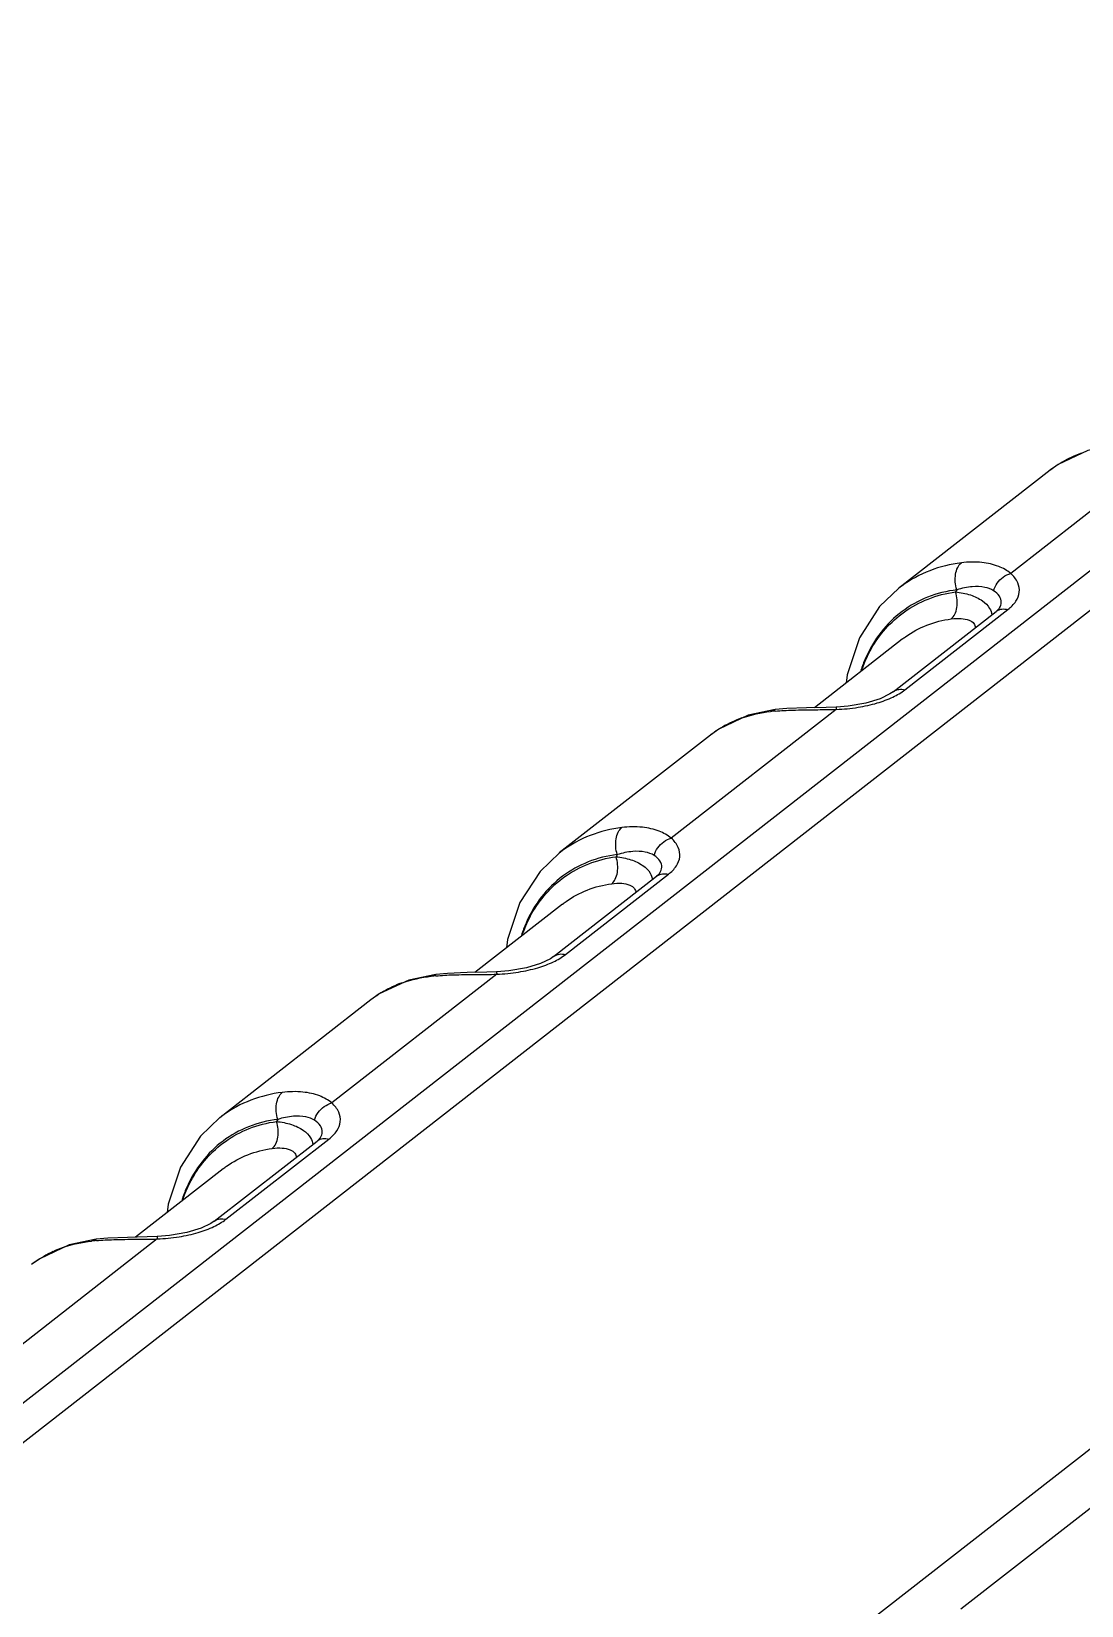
# Model space of a CAD drawing. Header units: inches. Extents: x 3700 to 4563, y 1353 to 2328.
# Drawn here: x 4314.38 to 4330.52, y 1490.43 to 1514.62 of the extents above; entities that cross this region are included whole.
import ezdxf

# ---------------------------------------------------------------- set-up
doc = ezdxf.new("R2010")
doc.units = ezdxf.units.IN
doc.header["$LTSCALE"] = 0.5
doc.layers.add('06___PRT_ALL_SURFS', color=7, linetype='Continuous')

msp = doc.modelspace()

# ---------------------------------------------------------------- linework, layer by layer
at = {"color": 7, "linetype": 'Continuous'}
for p, q in [((4341.277, 1514.622), (4306.233, 1487.299)), ((4341.314, 1514.04), (4306.827, 1487.151)), ((4319.35, 1484.036), (4354.393, 1511.359)), ((4331.965, 1508.272), (4329.428, 1506.295)), ((4330.031, 1507.879), (4327.707, 1506.067)), ((4327.802, 1504.506), (4329.384, 1505.74)), ((4329.201, 1505.709), (4329.202, 1505.709)), ((4327.619, 1504.475), (4327.619, 1504.475)), ((4326.746, 1504.204), (4324.21, 1502.226)), ((4325.808, 1504.201), (4325.737, 1504.172)), ((4325.808, 1504.201), (4325.808, 1504.201)), ((4324.812, 1503.81), (4322.489, 1501.998)), ((4322.584, 1500.438), (4324.166, 1501.672)), ((4323.983, 1501.641), (4323.983, 1501.641)), ((4322.4, 1500.407), (4322.401, 1500.407)), ((4321.528, 1500.135), (4318.992, 1498.157)), ((4320.59, 1500.133), (4320.519, 1500.103)), ((4320.59, 1500.133), (4320.59, 1500.133)), ((4319.594, 1499.741), (4317.271, 1497.93)), ((4317.365, 1496.369), (4318.948, 1497.603)), ((4318.765, 1497.572), (4318.765, 1497.572)), ((4317.182, 1496.338), (4317.183, 1496.338)), ((4316.31, 1496.067), (4313.773, 1494.089)), ((4315.372, 1496.064), (4315.301, 1496.035)), ((4315.372, 1496.064), (4315.372, 1496.064)), ((4328.662, 1490.385), (4331.198, 1492.363))]:
    msp.add_line(p, q, dxfattribs=at)
for centre, radius, start, end in [((4331.106, 1506.465), 1.778, 109.3926, 114.9003), ((4331.036, 1506.591), 1.634, 125.5262, 127.9755), ((4331.07, 1506.539), 1.695, 114.8621, 125.4621), ((4325.852, 1502.471), 1.695, 114.8621, 125.4621), ((4325.887, 1502.396), 1.778, 109.3926, 114.9003), ((4326.113, 1500.712), 3.481, 94.9949, 96.1873), ((4325.817, 1502.522), 1.634, 125.5262, 127.9755), ((4320.894, 1496.643), 3.481, 94.9949, 96.1873), ((4320.633, 1498.402), 1.695, 114.8621, 125.4621), ((4320.669, 1498.328), 1.778, 109.3926, 114.9003), ((4320.599, 1498.454), 1.634, 125.5262, 127.9755), ((4315.676, 1492.574), 3.481, 94.9949, 96.1873), ((4315.415, 1494.334), 1.695, 114.8621, 125.4621), ((4315.451, 1494.259), 1.778, 109.3926, 114.9003), ((4315.381, 1494.385), 1.634, 125.5262, 127.9755)]:
    msp.add_arc(centre, radius, start, end, dxfattribs=at)
for points, start_tangent, end_tangent in [([(4328.668, 1506.457), (4328.184, 1506.336), (4327.756, 1506.104), (4327.708, 1506.068)], (-0.992566, -0.121705), (-0.788791, -0.614662)), ([(4328.599, 1506.042), (4328.575, 1506.162), (4328.58, 1506.282), (4328.612, 1506.385), (4328.668, 1506.457)], (-0.307446, 0.951566), (0.782152, 0.623088)), ([(4329.428, 1506.294), (4329.242, 1506.401), (4328.985, 1506.461), (4328.668, 1506.457)], (-0.771689, 0.636), (-0.992563, -0.121736)), ([(4329.163, 1506.028), (4329.219, 1506.145), (4329.312, 1506.239), (4329.428, 1506.295)], (0.263123, 0.964762), (0.965851, 0.259097)), ([(4329.384, 1505.74), (4329.506, 1505.867), (4329.559, 1506.006), (4329.535, 1506.151), (4329.428, 1506.295)], (0.788699, 0.61478), (-0.732055, 0.681245)), ([(4329.202, 1505.709), (4329.212, 1505.717), (4329.291, 1505.746), (4329.384, 1505.74)], (0.787768, 0.615972), (0.970423, -0.241411)), ([(4327.617, 1504.395), (4327.802, 1504.506)], (0.902019, 0.431697), (0.788542, 0.61498)), ([(4327.619, 1504.475), (4327.63, 1504.483), (4327.709, 1504.512), (4327.802, 1504.506)], (0.786723, 0.617306), (0.970424, -0.241408)), ([(4326.748, 1504.24), (4326.746, 1504.204)], (-0.75244, 0.658661), (-0.010421, -0.999946)), ([(4326.746, 1504.204), (4327.081, 1504.237), (4327.375, 1504.303), (4327.617, 1504.395)], (0.999016, 0.044352), (0.902019, 0.431697)), ([(4325.297, 1504.073), (4325.737, 1504.172)], (0.943228, 0.332146), (0.994154, 0.10797)), ([(4325.809, 1504.179), (4326.078, 1504.194), (4326.419, 1504.2), (4326.746, 1504.204)], (0.996184, 0.087281), (0.99974, 0.02282)), ([(4323.449, 1502.388), (4322.965, 1502.268), (4322.538, 1502.035), (4322.49, 1501.999)], (-0.992566, -0.121705), (-0.788791, -0.614662)), ([(4323.38, 1501.974), (4323.357, 1502.094), (4323.362, 1502.214), (4323.394, 1502.317), (4323.449, 1502.388)], (-0.307446, 0.951566), (0.782152, 0.623088)), ([(4324.21, 1502.226), (4324.024, 1502.332), (4323.767, 1502.393), (4323.449, 1502.388)], (-0.771689, 0.636), (-0.992563, -0.121736)), ([(4323.945, 1501.96), (4324.001, 1502.077), (4324.094, 1502.171), (4324.21, 1502.226)], (0.263123, 0.964762), (0.965851, 0.259097)), ([(4324.166, 1501.672), (4324.288, 1501.799), (4324.341, 1501.938), (4324.317, 1502.083), (4324.21, 1502.226)], (0.788699, 0.61478), (-0.732055, 0.681245)), ([(4323.983, 1501.641), (4323.994, 1501.648), (4324.073, 1501.678), (4324.166, 1501.672)], (0.787768, 0.615972), (0.970423, -0.241411)), ([(4322.399, 1500.326), (4322.584, 1500.438)], (0.902019, 0.431697), (0.788542, 0.61498)), ([(4322.401, 1500.407), (4322.411, 1500.414), (4322.491, 1500.444), (4322.584, 1500.438)], (0.786723, 0.617306), (0.970424, -0.241408)), ([(4320.079, 1500.005), (4320.519, 1500.103)], (0.943228, 0.332146), (0.994154, 0.10797)), ([(4320.591, 1500.11), (4320.86, 1500.126), (4321.201, 1500.131), (4321.528, 1500.135)], (0.996184, 0.087281), (0.99974, 0.02282)), ([(4321.53, 1500.172), (4321.528, 1500.135)], (-0.75244, 0.658661), (-0.010421, -0.999946)), ([(4321.528, 1500.135), (4321.862, 1500.169), (4322.157, 1500.235), (4322.399, 1500.326)], (0.999016, 0.044352), (0.902019, 0.431697)), ([(4318.231, 1498.319), (4317.747, 1498.199), (4317.32, 1497.967), (4317.272, 1497.93)], (-0.992566, -0.121705), (-0.788791, -0.614662)), ([(4318.162, 1497.905), (4318.139, 1498.025), (4318.143, 1498.145), (4318.176, 1498.248), (4318.231, 1498.319)], (-0.307446, 0.951566), (0.782152, 0.623088)), ([(4318.992, 1498.157), (4318.806, 1498.264), (4318.549, 1498.324), (4318.231, 1498.319)], (-0.771689, 0.636), (-0.992563, -0.121736)), ([(4318.726, 1497.891), (4318.782, 1498.008), (4318.876, 1498.102), (4318.991, 1498.157)], (0.263123, 0.964762), (0.965851, 0.259097)), ([(4318.948, 1497.603), (4319.07, 1497.73), (4319.123, 1497.869), (4319.099, 1498.014), (4318.992, 1498.157)], (0.788699, 0.61478), (-0.732055, 0.681245)), ([(4318.765, 1497.572), (4318.776, 1497.58), (4318.855, 1497.609), (4318.948, 1497.603)], (0.787768, 0.615972), (0.970423, -0.241411)), ([(4316.31, 1496.067), (4316.644, 1496.1), (4316.938, 1496.166), (4317.181, 1496.258)], (0.999016, 0.044352), (0.902019, 0.431697)), ([(4317.181, 1496.258), (4317.365, 1496.369)], (0.902019, 0.431697), (0.788542, 0.61498)), ([(4317.183, 1496.338), (4317.193, 1496.346), (4317.273, 1496.375), (4317.365, 1496.369)], (0.786723, 0.617306), (0.970424, -0.241408)), ([(4314.861, 1495.936), (4315.301, 1496.035)], (0.943228, 0.332146), (0.994154, 0.10797)), ([(4315.373, 1496.042), (4315.642, 1496.057), (4315.983, 1496.063), (4316.31, 1496.067)], (0.996184, 0.087281), (0.99974, 0.02282)), ([(4316.312, 1496.103), (4316.31, 1496.067)], (-0.75244, 0.658661), (-0.010421, -0.999946))]:
    msp.add_spline(points, degree=3, dxfattribs=dict(at, start_tangent=start_tangent, end_tangent=end_tangent))
at = {"layer": '06___PRT_ALL_SURFS', "color": 7, "linetype": 'Continuous'}
for p, q in [((4328.599, 1506.042), (4328.579, 1506.009)), ((4327.619, 1504.475), (4329.201, 1505.709)), ((4329.254, 1505.763), (4329.254, 1505.763)), ((4327.758, 1505.283), (4326.41, 1504.231)), ((4326.749, 1504.241), (4326.592, 1504.236)), ((4326.931, 1504.255), (4326.749, 1504.241)), ((4323.38, 1501.974), (4323.361, 1501.94)), ((4322.401, 1500.407), (4323.983, 1501.641)), ((4324.036, 1501.694), (4324.036, 1501.694)), ((4322.54, 1501.214), (4321.192, 1500.163)), ((4321.531, 1500.172), (4321.374, 1500.167)), ((4321.713, 1500.187), (4321.531, 1500.172)), ((4318.162, 1497.905), (4318.142, 1497.872)), ((4317.183, 1496.338), (4318.765, 1497.572)), ((4318.818, 1497.625), (4318.818, 1497.626)), ((4317.322, 1497.145), (4315.974, 1496.094)), ((4316.313, 1496.104), (4316.155, 1496.098)), ((4316.495, 1496.118), (4316.313, 1496.104))]:
    msp.add_line(p, q, dxfattribs=at)
for points in [[(4331.026, 1508.27), (4330.611, 1508.183), (4330.158, 1507.969), (4330.03, 1507.878)], [(4327.708, 1506.068), (4327.412, 1505.785), (4327.102, 1505.306), (4326.912, 1504.737), (4326.896, 1504.61)], [(4329.254, 1505.763), (4329.251, 1505.757), (4329.214, 1505.719), (4329.201, 1505.709)], [(4327.619, 1504.475), (4327.57, 1504.442), (4327.418, 1504.368), (4327.202, 1504.302), (4326.931, 1504.255)], [(4326.592, 1504.236), (4326.29, 1504.229), (4325.987, 1504.216), (4325.808, 1504.201)], [(4325.808, 1504.201), (4325.393, 1504.114), (4324.939, 1503.9), (4324.812, 1503.81)], [(4322.49, 1501.999), (4322.194, 1501.716), (4321.884, 1501.237), (4321.694, 1500.668), (4321.678, 1500.542)], [(4324.036, 1501.694), (4324.032, 1501.689), (4323.996, 1501.651), (4323.983, 1501.641)], [(4322.4, 1500.407), (4322.352, 1500.373), (4322.2, 1500.299), (4321.984, 1500.233), (4321.713, 1500.187)], [(4320.59, 1500.133), (4320.175, 1500.046), (4319.721, 1499.832), (4319.594, 1499.741)], [(4321.374, 1500.167), (4321.072, 1500.16), (4320.769, 1500.148), (4320.59, 1500.133)], [(4317.272, 1497.931), (4316.976, 1497.648), (4316.666, 1497.169), (4316.476, 1496.6), (4316.459, 1496.473)], [(4318.818, 1497.625), (4318.814, 1497.62), (4318.778, 1497.582), (4318.765, 1497.572)], [(4317.182, 1496.338), (4317.134, 1496.305), (4316.982, 1496.231), (4316.766, 1496.164), (4316.495, 1496.118)], [(4315.372, 1496.064), (4314.957, 1495.977), (4314.503, 1495.763), (4314.376, 1495.673)], [(4316.155, 1496.098), (4315.854, 1496.091), (4315.55, 1496.079), (4315.372, 1496.064)]]:
    msp.add_lwpolyline(points, dxfattribs=at)
for points, start_tangent, end_tangent in [([(4328.599, 1506.042), (4328.149, 1505.929), (4327.757, 1505.709), (4327.434, 1505.392), (4327.195, 1504.99), (4327.125, 1504.803)], (-0.992477, -0.122428), (-0.305325, -0.952248)), ([(4327.132, 1504.797), (4327.143, 1504.826), (4327.287, 1505.14), (4327.502, 1505.441), (4327.792, 1505.703), (4328.158, 1505.901), (4328.579, 1506.009)], (0.336482, 0.94169), (0.991114, 0.133018)), ([(4328.512, 1505.595), (4328.567, 1505.666), (4328.599, 1505.769), (4328.603, 1505.889), (4328.579, 1506.009)], (0.782113, 0.623137), (-0.314357, 0.949305)), ([(4328.579, 1506.009), (4328.808, 1505.963), (4328.992, 1505.873), (4329.103, 1505.757)], (0.995279, -0.097059), (0.504416, -0.863461)), ([(4329.163, 1506.028), (4329.028, 1506.08), (4328.837, 1506.089), (4328.599, 1506.042)], (-0.842162, 0.539224), (-0.9574, -0.288767)), ([(4329.254, 1505.763), (4329.282, 1505.848), (4329.254, 1505.943), (4329.163, 1506.028)], (0.506126, 0.86246), (-0.841968, 0.539527)), ([(4329.103, 1505.757), (4329.138, 1505.656)], (0.504416, -0.863461), (0.1138, -0.993504)), ([(4327.758, 1505.282), (4327.81, 1505.321), (4328.136, 1505.498), (4328.512, 1505.595)], (0.788173, 0.615454), (0.990981, 0.134)), ([(4328.512, 1505.595), (4328.667, 1505.601), (4328.79, 1505.574), (4328.862, 1505.522), (4328.883, 1505.46)], (0.990969, 0.134092), (0.03632, -0.99934)), ([(4323.38, 1501.974), (4322.931, 1501.86), (4322.539, 1501.64), (4322.216, 1501.323), (4321.977, 1500.921), (4321.907, 1500.734)], (-0.992477, -0.122428), (-0.305325, -0.952248)), ([(4321.914, 1500.728), (4321.925, 1500.757), (4322.069, 1501.072), (4322.283, 1501.372), (4322.574, 1501.635), (4322.94, 1501.832), (4323.361, 1501.94)], (0.336482, 0.94169), (0.991114, 0.133018)), ([(4323.294, 1501.526), (4323.349, 1501.597), (4323.381, 1501.7), (4323.385, 1501.82), (4323.361, 1501.94)], (0.782113, 0.623137), (-0.314357, 0.949305)), ([(4323.361, 1501.94), (4323.59, 1501.894), (4323.774, 1501.804), (4323.885, 1501.689)], (0.995279, -0.097059), (0.504416, -0.863461)), ([(4323.945, 1501.96), (4323.81, 1502.012), (4323.619, 1502.021), (4323.38, 1501.974)], (-0.842162, 0.539224), (-0.9574, -0.288767)), ([(4324.036, 1501.694), (4324.064, 1501.779), (4324.036, 1501.875), (4323.945, 1501.96)], (0.506126, 0.86246), (-0.841968, 0.539527)), ([(4323.885, 1501.689), (4323.92, 1501.587)], (0.504416, -0.863461), (0.1138, -0.993504)), ([(4322.54, 1501.214), (4322.592, 1501.253), (4322.918, 1501.429), (4323.294, 1501.526)], (0.788173, 0.615454), (0.990981, 0.134)), ([(4323.294, 1501.526), (4323.449, 1501.532), (4323.572, 1501.505), (4323.643, 1501.453), (4323.665, 1501.391)], (0.990969, 0.134092), (0.03632, -0.99934)), ([(4318.727, 1497.891), (4318.592, 1497.943), (4318.401, 1497.952), (4318.162, 1497.905)], (-0.842162, 0.539224), (-0.9574, -0.288767)), ([(4318.162, 1497.905), (4317.713, 1497.791), (4317.32, 1497.572), (4316.998, 1497.254), (4316.759, 1496.853), (4316.689, 1496.666)], (-0.992477, -0.122428), (-0.305325, -0.952248)), ([(4316.696, 1496.66), (4316.706, 1496.688), (4316.851, 1497.003), (4317.065, 1497.304), (4317.356, 1497.566), (4317.722, 1497.764), (4318.142, 1497.872)], (0.336482, 0.94169), (0.991114, 0.133018)), ([(4318.076, 1497.458), (4318.131, 1497.529), (4318.163, 1497.632), (4318.167, 1497.752), (4318.142, 1497.872)], (0.782113, 0.623137), (-0.314357, 0.949305)), ([(4318.142, 1497.872), (4318.372, 1497.825), (4318.556, 1497.736), (4318.667, 1497.62)], (0.995279, -0.097059), (0.504416, -0.863461)), ([(4318.818, 1497.626), (4318.845, 1497.711), (4318.818, 1497.806), (4318.727, 1497.891)], (0.506126, 0.86246), (-0.841968, 0.539527)), ([(4317.321, 1497.145), (4317.374, 1497.184), (4317.7, 1497.361), (4318.076, 1497.458)], (0.788173, 0.615454), (0.990981, 0.134)), ([(4318.076, 1497.458), (4318.231, 1497.464), (4318.353, 1497.437), (4318.425, 1497.384), (4318.447, 1497.323)], (0.990969, 0.134092), (0.03632, -0.99934)), ([(4318.667, 1497.62), (4318.701, 1497.519)], (0.504416, -0.863461), (0.1138, -0.993504))]:
    msp.add_spline(points, degree=3, dxfattribs=dict(at, start_tangent=start_tangent, end_tangent=end_tangent))

doc.saveas('drawing.dxf')
